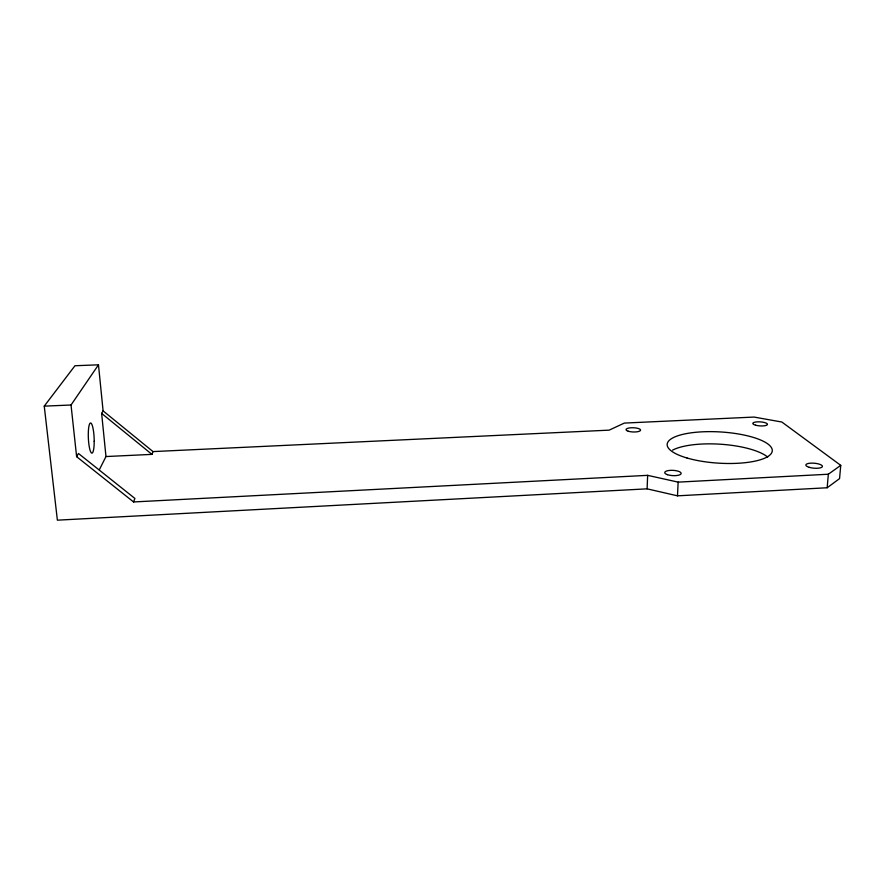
<?xml version="1.0" encoding="UTF-8"?>
<svg xmlns="http://www.w3.org/2000/svg" width="885" height="885" viewBox="0 0 885 885"><rect width="100%" height="100%" fill="white"/><g stroke="black" fill="none" stroke-linecap="round" stroke-linejoin="round"><path stroke-width="1.33" d="M647.112 488.841L647.643 475.345L133.558 501.95L76.619 456.671L71.032 405.009L98.478 364.83L74.971 365.737L44.25 406.138L57.381 520.17L647.112 488.841L677.49 495.832L827.165 487.757L839.555 478.619L840.75 465.355L781.842 422.023L754.075 417.067L624.334 423.085L609.157 430.143L153.016 451.593L103.091 410.883L98.478 364.83M677.49 495.832L678.142 482.126L647.643 475.345M827.165 487.757L828.338 474.227L840.75 465.355M133.558 501.95L134.907 498.454L78.466 453.485L76.619 456.671M99.319 469.791L105.979 456.549L151.943 454.37L153.016 451.593M105.979 456.549L101.631 413.395L103.091 410.883M678.142 482.126L828.338 474.227M44.25 406.138L71.032 405.009M101.631 413.395L151.943 454.37M672.578 450.144A52.48 16.096 3.6 0 1 721.729 444.303A52.48 16.096 3.6 0 1 767.693 457.08M94.208 441.305L94.12 444.967A15.089 2.887 87.4 0 1 90.878 452.235A15.089 2.887 87.4 0 1 88.279 434.734L88.378 430.995A15.089 2.887 87.4 0 1 91.62 423.904A15.089 2.887 87.4 0 1 94.208 441.305M809.222 467.335A8.352 2.5 5 0 0 822.408 466.627A8.352 2.5 5 0 0 810.782 463.143A8.352 2.5 5 0 0 809.222 467.335M755.558 425.198A7.379 2.024 3.7 0 0 767.428 424.623A7.379 2.024 3.7 0 0 757.46 421.835A7.379 2.024 3.7 0 0 755.558 425.198M628.217 431.216A7.312 2.124 2.1 0 0 640.397 430.619A7.312 2.124 2.1 0 0 631.337 427.754A7.312 2.124 2.1 0 0 628.217 431.216M667.412 474.681A8.23 2.644 3.1 0 0 680.985 473.951A8.23 2.644 3.1 0 0 670.476 470.344A8.23 2.644 3.1 0 0 667.412 474.681M687.048 458.01A52.646 15.631 3.5 0 0 771.731 452.722A52.646 15.631 3.5 0 0 700.466 431.924A52.646 15.631 3.5 0 0 687.048 458.01"/></g></svg>
